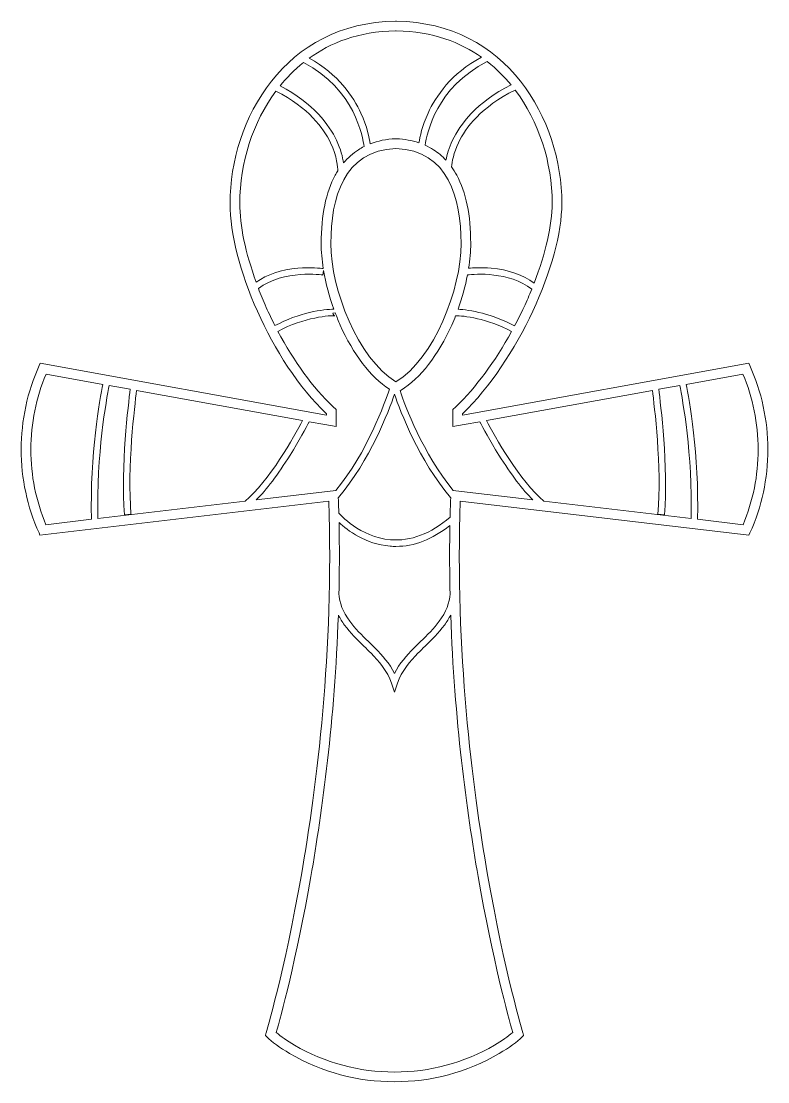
# Model space of a CAD drawing. Header units: millimetres. Extents: x 8 to 1245, y -403 to -66.
# Drawn here: x 8.2 to 239.9, y -401.4 to -72.5 of the extents above; entities that cross this region are included whole.
import ezdxf

# ---------------------------------------------------------------- set-up
doc = ezdxf.new("R2010")
doc.units = ezdxf.units.MM
doc.header["$MEASUREMENT"] = 0
doc.layers.add('Layer 2', color=7, linetype='Continuous')

msp = doc.modelspace()

# ---------------------------------------------------------------- linework, layer by layer
at = {"layer": 'Layer 2', "lineweight": 0}
for points, knots in [([(234.32, -179.28), (234.32, -179.28), (234, -178.57), (234, -178.57), (234, -178.57), (145.2, -194.64), (145.2, -194.64), (145.2, -194.5), (145.2, -194.37), (145.19, -194.23), (145.2, -194.23), (145.2, -194.23), (145.2, -194.23), (162.25, -177.84), (176.01, -147.48), (176.01, -129), (176.01, -102.88), (158.94, -72.93), (124.66, -72.53), (124.66, -72.53), (124.66, -72.53), (124.66, -72.53), (124.61, -72.53), (124.57, -72.53), (124.53, -72.53), (124.48, -72.53), (124.44, -72.53), (124.4, -72.53), (124.4, -72.53), (124.4, -72.53), (124.4, -72.53), (90.12, -72.93), (73.05, -102.88), (73.05, -129), (73.05, -147.6), (85.69, -177.9), (102.96, -194.23), (102.96, -194.23), (102.96, -194.23), (102.96, -194.23), (102.96, -194.37), (102.96, -194.5), (102.96, -194.64), (102.96, -194.64), (14.15, -178.57), (14.15, -178.57), (14.15, -178.57), (13.83, -179.28), (13.83, -179.28), (10.11, -187.48), (8.23, -196.25), (8.23, -205.32), (8.23, -214.34), (10.09, -223.05), (13.76, -231.21), (13.76, -231.21), (14.06, -231.88), (14.06, -231.88), (14.06, -231.88), (103.68, -221.33), (103.68, -221.33), (105.28, -267.65), (99.95, -309.9), (95.17, -337.26), (89.94, -367.15), (84.24, -386.23), (84.18, -386.42), (84.18, -386.42), (84.01, -386.99), (84.01, -386.99), (84.01, -386.99), (84.43, -387.41), (84.43, -387.41), (86.05, -389.05), (88.45, -390.8), (91.54, -392.61), (101.58, -398.46), (112.83, -401.38), (124.08, -401.38), (135.33, -401.38), (146.58, -398.46), (156.61, -392.61), (159.71, -390.8), (162.1, -389.05), (163.73, -387.41), (163.73, -387.41), (164.14, -386.99), (164.14, -386.99), (164.14, -386.99), (163.97, -386.42), (163.97, -386.42), (163.92, -386.23), (158.21, -367.15), (152.99, -337.26), (148.21, -309.9), (142.87, -267.65), (144.48, -221.33), (144.48, -221.33), (234.09, -231.88), (234.09, -231.88), (234.09, -231.88), (234.39, -231.21), (234.39, -231.21), (238.07, -223.05), (239.93, -214.34), (239.93, -205.32), (239.93, -196.25), (238.04, -187.48), (234.32, -179.28)], [0, 0, 0, 0, 1, 1, 1, 2, 2, 2, 3, 3, 3, 4, 4, 4, 5, 5, 5, 6, 6, 6, 7, 7, 7, 8, 8, 8, 9, 9, 9, 10, 10, 10, 11, 11, 11, 12, 12, 12, 13, 13, 13, 14, 14, 14, 15, 15, 15, 16, 16, 16, 17, 17, 17, 18, 18, 18, 19, 19, 19, 20, 20, 20, 21, 21, 21, 22, 22, 22, 23, 23, 23, 24, 24, 24, 25, 25, 25, 26, 26, 26, 27, 27, 27, 28, 28, 28, 29, 29, 29, 30, 30, 30, 31, 31, 31, 32, 32, 32, 33, 33, 33, 34, 34, 34, 35, 35, 35, 36, 36, 36, 36]), ([(124.43, -75.53), (124.43, -75.53), (124.52, -75.53), (124.52, -75.53), (124.52, -75.53), (124.62, -75.53), (124.62, -75.53), (135.99, -75.67), (144.62, -79.2), (151.05, -83.7), (141.68, -88.71), (136.88, -95.85), (134.49, -101.05), (132.67, -104.99), (131.95, -108.38), (131.66, -110.23), (129.52, -109.51), (127.19, -109.08), (124.67, -108.96), (124.67, -108.96), (124.53, -108.95), (124.53, -108.95), (124.53, -108.95), (124.38, -108.96), (124.38, -108.96), (121.53, -109.1), (118.91, -109.63), (116.54, -110.54), (116.29, -108.77), (115.59, -105.22), (113.67, -101.05), (111.32, -95.95), (106.65, -88.97), (97.62, -83.98), (104.08, -79.34), (112.84, -75.67), (124.43, -75.53)], [0, 0, 0, 0, 1, 1, 1, 2, 2, 2, 3, 3, 3, 4, 4, 4, 5, 5, 5, 6, 6, 6, 7, 7, 7, 8, 8, 8, 9, 9, 9, 10, 10, 10, 11, 11, 11, 12, 12, 12, 12]), ([(95.86, -85.31), (111.8, -93.66), (114.3, -108.58), (114.63, -111.38), (114.02, -111.69), (113.43, -112.02), (112.87, -112.39), (111.15, -113.49), (109.61, -114.86), (108.26, -116.47), (107.99, -114.71), (107.39, -112.26), (106.07, -109.46), (103.82, -104.69), (98.96, -97.99), (88.55, -92.58), (90.49, -90.18), (92.9, -87.66), (95.86, -85.31)], [0, 0, 0, 0, 1, 1, 1, 2, 2, 2, 3, 3, 3, 4, 4, 4, 5, 5, 5, 6, 6, 6, 6]), ([(160.25, -92.25), (149.39, -97.72), (144.38, -104.59), (142.09, -109.46), (140.97, -111.83), (140.37, -113.95), (140.04, -115.61), (138.88, -114.37), (137.6, -113.29), (136.19, -112.39), (135.36, -111.86), (134.49, -111.39), (133.58, -110.98), (134.09, -107.32), (137.08, -92.98), (152.84, -85.03), (155.82, -87.35), (158.27, -89.85), (160.25, -92.25)], [0, 0, 0, 0, 1, 1, 1, 2, 2, 2, 3, 3, 3, 4, 4, 4, 5, 5, 5, 6, 6, 6, 6]), ([(87.3, -94.18), (97.38, -99.34), (102.06, -105.7), (104.21, -110.2), (106.26, -114.49), (106.46, -117.93), (106.47, -118.91), (106.2, -119.35), (105.93, -119.8), (105.67, -120.27), (102.79, -125.55), (101.33, -132.67), (101.33, -141.45), (101.33, -143.91), (101.55, -146.53), (101.98, -149.23), (101.17, -149.12), (98.06, -148.77), (94.13, -149.11), (88.97, -149.56), (84.52, -151.05), (81.12, -153.44), (77.86, -144.43), (76.05, -135.81), (76.05, -129), (76.05, -116.41), (80.13, -103.81), (87.3, -94.18)], [0, 0, 0, 0, 1, 1, 1, 2, 2, 2, 3, 3, 3, 4, 4, 4, 5, 5, 5, 6, 6, 6, 7, 7, 7, 8, 8, 8, 9, 9, 9, 9]), ([(167.43, -153.73), (163.99, -151.17), (159.39, -149.58), (154.03, -149.11), (151.01, -148.85), (148.47, -149), (147.09, -149.13), (147.51, -146.46), (147.73, -143.88), (147.73, -141.45), (147.73, -132.67), (146.27, -125.55), (143.38, -120.27), (142.89, -119.36), (142.34, -118.51), (141.76, -117.7), (141.92, -116.11), (142.43, -113.39), (143.95, -110.2), (146.15, -105.6), (150.98, -99.07), (161.51, -93.86), (168.83, -103.53), (173.01, -116.27), (173.01, -129), (173.01, -135.74), (171.01, -144.48), (167.43, -153.73)], [0, 0, 0, 0, 1, 1, 1, 2, 2, 2, 3, 3, 3, 4, 4, 4, 5, 5, 5, 6, 6, 6, 7, 7, 7, 8, 8, 8, 9, 9, 9, 9]), ([(124.53, -184.36), (112.61, -177.02), (104.33, -155.75), (104.33, -141.45), (104.33, -127.33), (108.2, -112.75), (124.53, -111.95), (140.86, -112.75), (144.73, -127.33), (144.73, -141.45), (144.73, -155.75), (136.45, -177.02), (124.53, -184.36)], [0, 0, 0, 0, 1, 1, 1, 2, 2, 2, 3, 3, 3, 4, 4, 4, 4]), ([(81.84, -155.39), (89.73, -149.45), (101.75, -151.22), (101.88, -151.24), (101.88, -151.24), (102.09, -149.87), (102.09, -149.87), (102.75, -153.78), (103.82, -157.85), (105.26, -161.86), (102.31, -161.75), (94.2, -162.94), (86.98, -166.93), (86.03, -165.08), (85.13, -163.18), (84.27, -161.25), (83.39, -159.29), (82.59, -157.33), (81.84, -155.39)], [0, 0, 0, 0, 1, 1, 1, 2, 2, 2, 3, 3, 3, 4, 4, 4, 5, 5, 5, 6, 6, 6, 6]), ([(161.34, -167.02), (154.71, -163.31), (147.3, -161.99), (143.79, -161.86), (145.08, -158.3), (146.07, -154.69), (146.73, -151.18), (149.03, -150.92), (159.64, -150.07), (166.66, -155.66), (165.92, -157.47), (165.13, -159.3), (164.28, -161.13), (163.34, -163.14), (162.36, -165.1), (161.34, -167.02)], [0, 0, 0, 0, 1, 1, 1, 2, 2, 2, 3, 3, 3, 4, 4, 4, 5, 5, 5, 5]), ([(103.33, -218.35), (103.33, -218.35), (81.12, -220.96), (81.12, -220.96), (84.33, -217.8), (87.87, -213.15), (91.68, -207.07), (94.48, -202.6), (96.67, -198.55), (97.63, -196.73), (97.63, -196.73), (102.42, -197.6), (102.42, -197.6), (102.42, -197.6), (105.93, -198.23), (105.93, -198.23), (105.93, -198.23), (105.96, -194.67), (105.96, -194.67), (105.96, -194.67), (105.96, -194.46), (105.96, -194.46), (105.96, -194.46), (105.96, -194.25), (105.96, -194.25), (105.96, -194.25), (105.97, -192.9), (105.97, -192.9), (105.97, -192.9), (104.99, -192.02), (104.99, -192.02), (98.78, -186.14), (92.85, -178.03), (87.9, -168.7), (95.83, -164.3), (104.51, -163.67), (105.58, -163.87), (105.39, -163.83), (104.98, -163.59), (104.91, -163.08), (104.91, -163.08), (105.68, -162.98), (105.68, -162.98), (106.16, -164.24), (106.67, -165.49), (107.22, -166.73), (111.24, -175.79), (116.64, -182.83), (122.48, -186.62), (121.13, -190.73), (115.67, -206.16), (105.85, -218.05), (105.85, -218.05), (103.33, -218.35), (103.33, -218.35)], [0, 0, 0, 0, 1, 1, 1, 2, 2, 2, 3, 3, 3, 4, 4, 4, 5, 5, 5, 6, 6, 6, 7, 7, 7, 8, 8, 8, 9, 9, 9, 10, 10, 10, 11, 11, 11, 12, 12, 12, 13, 13, 13, 14, 14, 14, 15, 15, 15, 16, 16, 16, 17, 17, 17, 18, 18, 18, 18]), ([(142.31, -218.05), (132.83, -206.57), (127.41, -191.8), (125.83, -187.08), (125.83, -187.08), (126.1, -186.92), (126.1, -186.92), (132.12, -183.21), (137.71, -176.04), (141.84, -166.73), (142.26, -165.78), (142.66, -164.81), (143.05, -163.84), (145.21, -163.81), (153.13, -164.71), (160.39, -168.78), (155.31, -178), (149.33, -186.09), (143.13, -192.06), (143.13, -192.06), (143.12, -192.07), (143.12, -192.07), (143.12, -192.07), (143.11, -192.07), (143.11, -192.07), (143.11, -192.07), (142.19, -192.95), (142.19, -192.95), (142.19, -192.95), (142.19, -194.25), (142.19, -194.25), (142.19, -194.25), (142.2, -194.42), (142.2, -194.42), (142.2, -194.42), (142.2, -194.67), (142.2, -194.67), (142.2, -194.67), (142.23, -198.23), (142.23, -198.23), (142.23, -198.23), (145.73, -197.6), (145.73, -197.6), (145.73, -197.6), (150.53, -196.73), (150.53, -196.73), (151.49, -198.55), (153.68, -202.6), (156.48, -207.07), (160.29, -213.15), (163.83, -217.8), (167.04, -220.96), (167.04, -220.96), (144.83, -218.35), (144.83, -218.35), (144.83, -218.35), (142.31, -218.05), (142.31, -218.05)], [0, 0, 0, 0, 1, 1, 1, 2, 2, 2, 3, 3, 3, 4, 4, 4, 5, 5, 5, 6, 6, 6, 7, 7, 7, 8, 8, 8, 9, 9, 9, 10, 10, 10, 11, 11, 11, 12, 12, 12, 13, 13, 13, 14, 14, 14, 15, 15, 15, 16, 16, 16, 17, 17, 17, 18, 18, 18, 19, 19, 19, 19]), ([(11.23, -205.32), (11.23, -197.2), (12.81, -189.34), (15.94, -181.94), (15.94, -181.94), (33.57, -185.13), (33.57, -185.13), (32.66, -189.64), (29.53, -206.81), (30.03, -226.98), (30.03, -226.98), (15.91, -228.64), (15.91, -228.64), (12.8, -221.26), (11.23, -213.42), (11.23, -205.32)], [0, 0, 0, 0, 1, 1, 1, 2, 2, 2, 3, 3, 3, 4, 4, 4, 5, 5, 5, 5]), ([(232.24, -228.64), (232.24, -228.64), (218.13, -226.98), (218.13, -226.98), (218.62, -206.81), (215.49, -189.64), (214.59, -185.13), (214.59, -185.13), (232.21, -181.94), (232.21, -181.94), (235.34, -189.34), (236.93, -197.2), (236.93, -205.32), (236.93, -213.42), (235.35, -221.26), (232.24, -228.64)], [0, 0, 0, 0, 1, 1, 1, 2, 2, 2, 3, 3, 3, 4, 4, 4, 5, 5, 5, 5]), ([(77.69, -221.37), (77.69, -221.37), (32.03, -226.74), (32.03, -226.74), (31.55, -206.76), (34.66, -189.82), (35.54, -185.49), (35.54, -185.49), (42.08, -186.67), (42.08, -186.67), (41.48, -191.19), (39.1, -210.7), (40.31, -225.58), (40.31, -225.58), (42.3, -225.42), (42.3, -225.42), (41.12, -210.83), (43.44, -191.65), (44.05, -187.03), (44.05, -187.03), (95.56, -196.35), (95.56, -196.35), (93.04, -201.09), (85.05, -215.4), (77.69, -221.37)], [0, 0, 0, 0, 1, 1, 1, 2, 2, 2, 3, 3, 3, 4, 4, 4, 5, 5, 5, 6, 6, 6, 7, 7, 7, 8, 8, 8, 8]), ([(216.13, -226.74), (216.13, -226.74), (170.47, -221.37), (170.47, -221.37), (163.11, -215.4), (155.12, -201.09), (152.59, -196.35), (152.59, -196.35), (204.11, -187.03), (204.11, -187.03), (204.72, -191.65), (207.04, -210.83), (205.85, -225.42), (205.85, -225.42), (207.85, -225.58), (207.85, -225.58), (209.05, -210.7), (206.68, -191.19), (206.08, -186.67), (206.08, -186.67), (212.62, -185.49), (212.62, -185.49), (213.49, -189.82), (216.6, -206.76), (216.13, -226.74)], [0, 0, 0, 0, 1, 1, 1, 2, 2, 2, 3, 3, 3, 4, 4, 4, 5, 5, 5, 6, 6, 6, 7, 7, 7, 8, 8, 8, 8]), ([(141.48, -221.22), (141.42, -222.92), (141.37, -224.61), (141.33, -226.29), (135.3, -231.45), (129.09, -233.82), (122.86, -233.31), (113.32, -232.52), (106.98, -225.26), (106.79, -225.04), (106.76, -223.77), (106.72, -222.5), (106.68, -221.22), (106.68, -221.22), (106.64, -220.18), (106.64, -220.18), (106.64, -220.18), (106.66, -220.19), (106.66, -220.19), (116.51, -208.68), (122.24, -193.54), (124.08, -188.15), (125.92, -193.54), (131.64, -208.68), (141.5, -220.19), (141.5, -220.19), (141.51, -220.18), (141.51, -220.18), (141.51, -220.18), (141.48, -221.22), (141.48, -221.22)], [0, 0, 0, 0, 1, 1, 1, 2, 2, 2, 3, 3, 3, 4, 4, 4, 5, 5, 5, 6, 6, 6, 7, 7, 7, 8, 8, 8, 9, 9, 9, 10, 10, 10, 10]), ([(141.29, -248.66), (141.3, -249.13), (141.31, -249.59), (141.32, -250.06), (141.2, -252.8), (140.04, -255.76), (137.98, -258.58), (136.3, -260.87), (134.2, -262.91), (132.16, -264.89), (131.43, -265.6), (130.67, -266.34), (129.93, -267.08), (127.95, -269.09), (125.62, -271.68), (124.08, -274.79), (122.54, -271.68), (120.21, -269.09), (118.22, -267.08), (117.49, -266.34), (116.73, -265.6), (115.99, -264.89), (113.96, -262.91), (111.85, -260.87), (110.18, -258.58), (108.1, -255.75), (106.95, -252.77), (106.83, -250.02), (106.84, -249.57), (106.86, -249.13), (106.86, -248.68), (106.88, -248.54), (106.89, -248.4), (106.91, -248.26), (106.91, -248.26), (106.87, -248.25), (106.87, -248.25), (107, -241.62), (107, -234.84), (106.86, -227.96), (109.47, -230.38), (115.09, -234.68), (122.69, -235.3), (123.31, -235.35), (123.92, -235.38), (124.53, -235.38), (130.21, -235.38), (135.83, -233.2), (141.27, -228.92), (141.15, -235.47), (141.16, -241.92), (141.28, -248.25), (141.28, -248.25), (141.25, -248.26), (141.25, -248.26), (141.27, -248.39), (141.28, -248.53), (141.29, -248.66)], [0, 0, 0, 0, 1, 1, 1, 2, 2, 2, 3, 3, 3, 4, 4, 4, 5, 5, 5, 6, 6, 6, 7, 7, 7, 8, 8, 8, 9, 9, 9, 10, 10, 10, 11, 11, 11, 12, 12, 12, 13, 13, 13, 14, 14, 14, 15, 15, 15, 16, 16, 16, 17, 17, 17, 18, 18, 18, 19, 19, 19, 19]), ([(150.03, -337.78), (154.55, -363.61), (159.43, -381.45), (160.75, -386.09), (159.35, -387.33), (157.46, -388.64), (155.1, -390.02), (145.71, -395.49), (134.98, -398.38), (124.08, -398.38), (113.17, -398.38), (102.44, -395.49), (93.06, -390.02), (90.7, -388.64), (88.8, -387.33), (87.4, -386.09), (88.72, -381.45), (93.61, -363.61), (98.12, -337.78), (101.67, -317.49), (105.53, -288.97), (106.65, -256.65), (107.18, -257.7), (107.81, -258.74), (108.56, -259.76), (110.34, -262.19), (112.51, -264.29), (114.6, -266.32), (115.33, -267.03), (116.08, -267.76), (116.8, -268.48), (119.12, -270.83), (121.94, -274.02), (123.16, -277.81), (123.16, -277.81), (124.08, -280.55), (124.08, -280.55), (124.08, -280.55), (124.99, -277.81), (124.99, -277.81), (126.21, -274.02), (129.03, -270.83), (131.36, -268.48), (132.08, -267.76), (132.83, -267.03), (133.55, -266.32), (135.65, -264.29), (137.82, -262.19), (139.59, -259.76), (140.34, -258.74), (140.98, -257.7), (141.51, -256.65), (142.63, -288.98), (146.49, -317.49), (150.03, -337.78)], [0, 0, 0, 0, 1, 1, 1, 2, 2, 2, 3, 3, 3, 4, 4, 4, 5, 5, 5, 6, 6, 6, 7, 7, 7, 8, 8, 8, 9, 9, 9, 10, 10, 10, 11, 11, 11, 12, 12, 12, 13, 13, 13, 14, 14, 14, 15, 15, 15, 16, 16, 16, 17, 17, 17, 18, 18, 18, 18])]:
    msp.add_open_spline(points, degree=3, knots=knots, dxfattribs=at)

doc.saveas('drawing.dxf')
